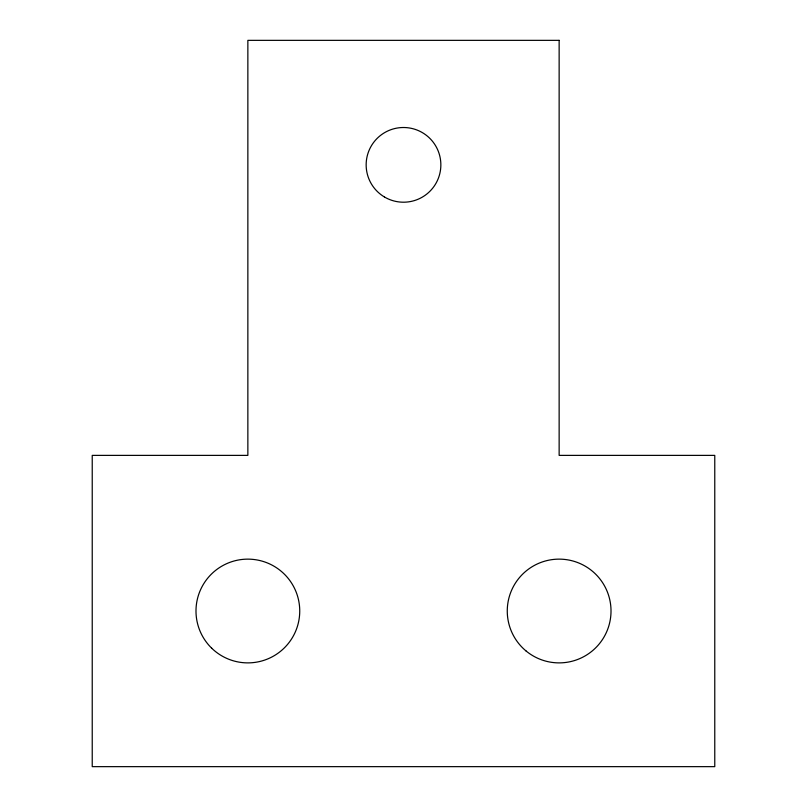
<?xml version="1.0" encoding="UTF-8"?>
<svg xmlns="http://www.w3.org/2000/svg" width="807" height="807" viewBox="0 0 807 807"><rect width="100%" height="100%" fill="white"/><g stroke="black" fill="none" stroke-linecap="round" stroke-linejoin="round"><path stroke-width="1.21" d="M559.14 40.35L247.86 40.35L247.86 455.38L92.23 455.38L92.23 766.65L714.77 766.65L714.77 455.38L559.14 455.38L559.14 40.35M384.475 196.999A37.354 37.354 0 0 0 440.854 165.264A37.354 37.354 0 0 0 385.181 132.308A37.354 37.354 0 0 0 384.475 196.999M526.003 650.926A51.88 51.88 0 0 0 610.274 619.756A51.88 51.88 0 0 0 541.134 562.358A51.88 51.88 0 0 0 526.003 650.926M211.676 648.182A51.88 51.88 0 0 0 298.146 623.771A51.88 51.88 0 0 0 233.768 561.087A51.88 51.88 0 0 0 211.676 648.182"/></g></svg>
